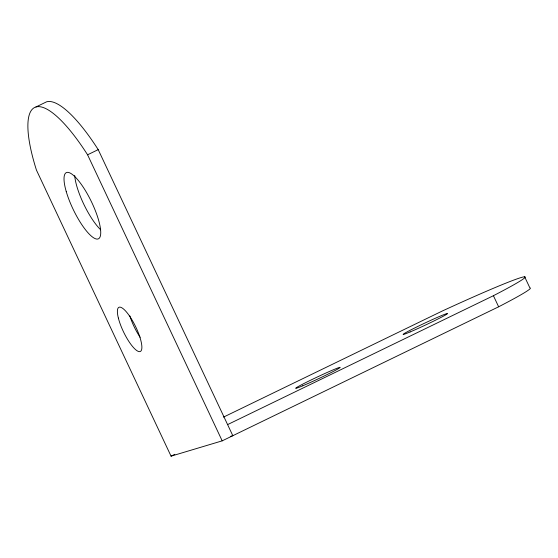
<?xml version="1.0" encoding="UTF-8"?>
<svg xmlns="http://www.w3.org/2000/svg" width="558" height="558" viewBox="0 0 558 558"><rect width="100%" height="100%" fill="white"/><g stroke="black" fill="none" stroke-linecap="round" stroke-linejoin="round"><path stroke-width="0.84" d="M524.646 276.796L529.87 287.886A109.187 4.576 -25.2 0 1 498.643 306.795L222.189 440.855L171.055 456.165L36.444 170.099A109.187 29.337 64.1 0 1 35.914 106.99L46.544 101.835A109.187 29.337 64.1 0 1 98.208 149.635L232.819 435.693L230.342 436.44M35.914 106.99A109.187 29.337 64.1 0 1 87.578 154.789L98.208 149.635M223.514 417.105L442.285 311.015A109.187 4.576 -25.2 0 1 521.019 277.577A109.187 4.576 -25.2 0 1 493.418 295.705L227.601 424.603M171.055 456.165L174.849 454.324M493.418 295.705L498.643 306.795M87.578 154.789L222.189 440.855M100.691 229.812A36.807 9.891 64.1 0 1 74.702 175.477M140.149 337.283A24.538 6.591 64.1 0 1 129.84 315.905M118.366 318.074A24.538 6.591 64.1 0 0 139.409 351.645A24.538 6.591 64.1 0 0 131.102 318.423A24.538 6.591 64.1 0 0 118.366 318.074M66.235 191.547A36.807 9.891 64.1 0 0 98.02 238.97A36.807 9.891 64.1 0 0 82.835 186.581A36.807 9.891 64.1 0 0 66.235 191.547M410.102 331.954A24.538 1.025 -25.2 0 0 446.937 314.098A24.538 1.025 -25.2 0 0 418.932 325.9A24.538 1.025 -25.2 0 0 410.102 331.954M302.729 385.801A24.538 1.025 -25.2 0 0 339.564 367.938A24.538 1.025 -25.2 0 0 311.559 379.74A24.538 1.025 -25.2 0 0 302.729 385.801"/></g></svg>
